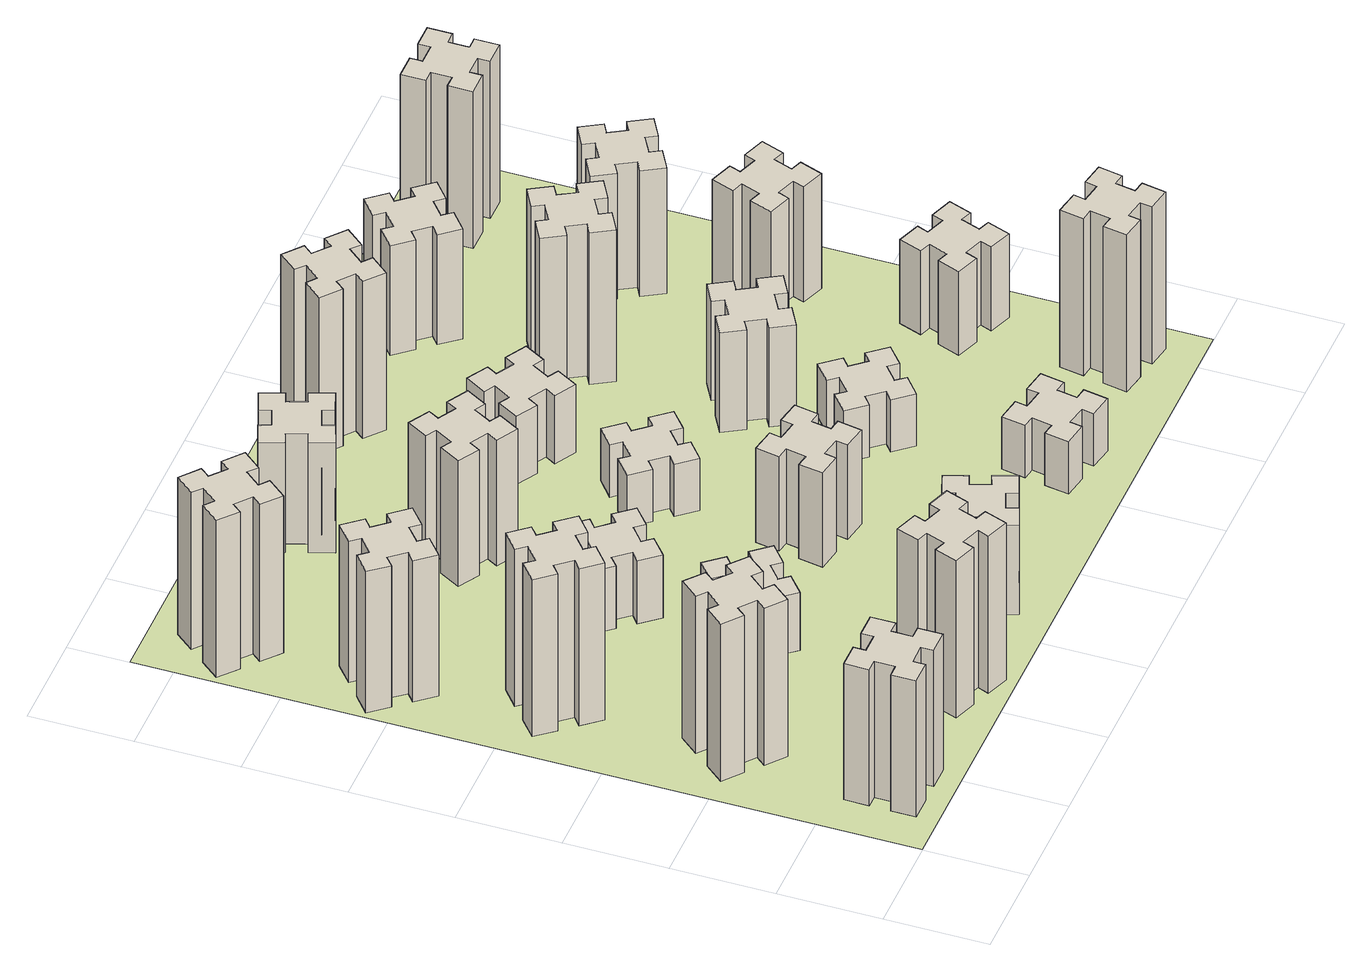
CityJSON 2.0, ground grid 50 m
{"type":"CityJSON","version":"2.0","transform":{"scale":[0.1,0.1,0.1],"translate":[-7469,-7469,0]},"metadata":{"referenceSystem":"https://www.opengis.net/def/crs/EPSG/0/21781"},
"CityObjects":{
"building1":{"type":"Building","attributes":{"class":"1000","function":"1000","usage":"1000","yearOfConstruction":2016,"roofType":"1000","measuredHeight":78,"storeysAboveGround":30,"storeysBelowGround":0},"geometry":[{"type":"Solid","lod":"1","boundaries":[[[[0,1,2,3,4,5,6,7,8,9,10,11,12,13,14,15,16,17,18,19]],[[17,16,20,21]],[[16,15,22,20]],[[15,14,23,22]],[[14,13,24,23]],[[13,12,25,24]],[[12,11,26,25]],[[11,10,27,26]],[[10,9,28,27]],[[9,8,29,28]],[[8,7,30,29]],[[7,6,31,30]],[[6,5,32,31]],[[5,4,33,32]],[[4,3,34,33]],[[3,2,35,34]],[[2,1,36,35]],[[1,0,37,36]],[[0,19,38,37]],[[19,18,39,38]],[[18,17,21,39]],[[24,25,26,27,28,29,30,31,32,33,34,35,36,37,38,39,21,20,22,23]]]]}]},
"building2":{"type":"Building","attributes":{"class":"1000","function":"1000","usage":"1000","yearOfConstruction":2016,"roofType":"1000","measuredHeight":90,"storeysAboveGround":30,"storeysBelowGround":0},"geometry":[{"type":"Solid","lod":"1","boundaries":[[[[40,41,42,43,44,45,46,47,48,49,50,51,52,53,54,55,56,57,58,59]],[[57,56,60,61]],[[56,55,62,60]],[[55,54,63,62]],[[54,53,64,63]],[[53,52,65,64]],[[52,51,66,65]],[[51,50,67,66]],[[50,49,68,67]],[[49,48,69,68]],[[48,47,70,69]],[[47,46,71,70]],[[46,45,72,71]],[[45,44,73,72]],[[44,43,74,73]],[[43,42,75,74]],[[42,41,76,75]],[[41,40,77,76]],[[40,59,78,77]],[[59,58,79,78]],[[58,57,61,79]],[[64,65,66,67,68,69,70,71,72,73,74,75,76,77,78,79,61,60,62,63]]]]}]},
"building3":{"type":"Building","attributes":{"class":"1000","function":"1000","usage":"1000","yearOfConstruction":2016,"roofType":"1000","measuredHeight":90,"storeysAboveGround":30,"storeysBelowGround":0},"geometry":[{"type":"Solid","lod":"1","boundaries":[[[[80,81,82,83,84,85,86,87,88,89,90,91,92,93,94,95,96,97,98,99]],[[97,96,100,101]],[[96,95,102,100]],[[95,94,103,102]],[[94,93,104,103]],[[93,92,105,104]],[[92,91,106,105]],[[91,90,107,106]],[[90,89,108,107]],[[89,88,109,108]],[[88,87,110,109]],[[87,86,111,110]],[[86,85,112,111]],[[85,84,113,112]],[[84,83,114,113]],[[83,82,115,114]],[[82,81,116,115]],[[81,80,117,116]],[[80,99,118,117]],[[99,98,119,118]],[[98,97,101,119]],[[104,105,106,107,108,109,110,111,112,113,114,115,116,117,118,119,101,100,102,103]]]]}]},
"building4":{"type":"Building","attributes":{"class":"1000","function":"1000","usage":"1000","yearOfConstruction":2016,"roofType":"1000","measuredHeight":81,"storeysAboveGround":30,"storeysBelowGround":0},"geometry":[{"type":"Solid","lod":"1","boundaries":[[[[120,121,122,123,124,125,126,127,128,129,130,131,132,133,134,135,136,137,138,139]],[[137,136,140,141]],[[136,135,142,140]],[[135,134,143,142]],[[134,133,144,143]],[[133,132,145,144]],[[132,131,146,145]],[[131,130,147,146]],[[130,129,148,147]],[[129,128,149,148]],[[128,127,150,149]],[[127,126,151,150]],[[126,125,152,151]],[[125,124,153,152]],[[124,123,154,153]],[[123,122,155,154]],[[122,121,156,155]],[[121,120,157,156]],[[120,139,158,157]],[[139,138,159,158]],[[138,137,141,159]],[[144,145,146,147,148,149,150,151,152,153,154,155,156,157,158,159,141,140,142,143]]]]}]},
"building5":{"type":"Building","attributes":{"class":"1000","function":"1000","usage":"1000","yearOfConstruction":2016,"roofType":"1000","measuredHeight":90,"storeysAboveGround":30,"storeysBelowGround":0},"geometry":[{"type":"Solid","lod":"1","boundaries":[[[[160,161,162,163,164,165,166,167,168,169,170,171,172,173,174,175,176,177,178,179]],[[177,176,180,181]],[[176,175,182,180]],[[175,174,183,182]],[[174,173,184,183]],[[173,172,185,184]],[[172,171,186,185]],[[171,170,187,186]],[[170,169,188,187]],[[169,168,189,188]],[[168,167,190,189]],[[167,166,191,190]],[[166,165,192,191]],[[165,164,193,192]],[[164,163,194,193]],[[163,162,195,194]],[[162,161,196,195]],[[161,160,197,196]],[[160,179,198,197]],[[179,178,199,198]],[[178,177,181,199]],[[184,185,186,187,188,189,190,191,192,193,194,195,196,197,198,199,181,180,182,183]]]]}]},
"building6":{"type":"Building","attributes":{"class":"1000","function":"1000","usage":"1000","yearOfConstruction":2016,"roofType":"1000","measuredHeight":90,"storeysAboveGround":30,"storeysBelowGround":0},"geometry":[{"type":"Solid","lod":"1","boundaries":[[[[200,201,202,203,204,205,206,207,208,209,210,211,212,213,214,215,216,217,218,219]],[[217,216,220,221]],[[216,215,222,220]],[[215,214,223,222]],[[214,213,224,223]],[[213,212,225,224]],[[212,211,226,225]],[[211,210,227,226]],[[210,209,228,227]],[[209,208,229,228]],[[208,207,230,229]],[[207,206,231,230]],[[206,205,232,231]],[[205,204,233,232]],[[204,203,234,233]],[[203,202,235,234]],[[202,201,236,235]],[[201,200,237,236]],[[200,219,238,237]],[[219,218,239,238]],[[218,217,221,239]],[[224,225,226,227,228,229,230,231,232,233,234,235,236,237,238,239,221,220,222,223]]]]}]},
"building7":{"type":"Building","attributes":{"class":"1000","function":"1000","usage":"1000","yearOfConstruction":2016,"roofType":"1000","measuredHeight":33,"storeysAboveGround":30,"storeysBelowGround":0},"geometry":[{"type":"Solid","lod":"1","boundaries":[[[[240,241,242,243,244,245,246,247,248,249,250,251,252,253,254,255,256,257,258,259]],[[257,256,260,261]],[[256,255,262,260]],[[255,254,263,262]],[[254,253,264,263]],[[253,252,265,264]],[[252,251,266,265]],[[251,250,267,266]],[[250,249,268,267]],[[249,248,269,268]],[[248,247,270,269]],[[247,246,271,270]],[[246,245,272,271]],[[245,244,273,272]],[[244,243,274,273]],[[243,242,275,274]],[[242,241,276,275]],[[241,240,277,276]],[[240,259,278,277]],[[259,258,279,278]],[[258,257,261,279]],[[264,265,266,267,268,269,270,271,272,273,274,275,276,277,278,279,261,260,262,263]]]]}]},
"building8":{"type":"Building","attributes":{"class":"1000","function":"1000","usage":"1000","yearOfConstruction":2016,"roofType":"1000","measuredHeight":36,"storeysAboveGround":30,"storeysBelowGround":0},"geometry":[{"type":"Solid","lod":"1","boundaries":[[[[280,281,282,283,284,285,286,287,288,289,290,291,292,293,294,295,296,297,298,299]],[[297,296,300,301]],[[296,295,302,300]],[[295,294,303,302]],[[294,293,304,303]],[[293,292,305,304]],[[292,291,306,305]],[[291,290,307,306]],[[290,289,308,307]],[[289,288,309,308]],[[288,287,310,309]],[[287,286,311,310]],[[286,285,312,311]],[[285,284,313,312]],[[284,283,314,313]],[[283,282,315,314]],[[282,281,316,315]],[[281,280,317,316]],[[280,299,318,317]],[[299,298,319,318]],[[298,297,301,319]],[[304,305,306,307,308,309,310,311,312,313,314,315,316,317,318,319,301,300,302,303]]]]}]},
"building9":{"type":"Building","attributes":{"class":"1000","function":"1000","usage":"1000","yearOfConstruction":2016,"roofType":"1000","measuredHeight":51,"storeysAboveGround":30,"storeysBelowGround":0},"geometry":[{"type":"Solid","lod":"1","boundaries":[[[[320,321,322,323,324,325,326,327,328,329,330,331,332,333,334,335,336,337,338,339]],[[337,336,340,341]],[[336,335,342,340]],[[335,334,343,342]],[[334,333,344,343]],[[333,332,345,344]],[[332,331,346,345]],[[331,330,347,346]],[[330,329,348,347]],[[329,328,349,348]],[[328,327,350,349]],[[327,326,351,350]],[[326,325,352,351]],[[325,324,353,352]],[[324,323,354,353]],[[323,322,355,354]],[[322,321,356,355]],[[321,320,357,356]],[[320,339,358,357]],[[339,338,359,358]],[[338,337,341,359]],[[344,345,346,347,348,349,350,351,352,353,354,355,356,357,358,359,341,340,342,343]]]]}]},
"building10":{"type":"Building","attributes":{"class":"1000","function":"1000","usage":"1000","yearOfConstruction":2016,"roofType":"1000","measuredHeight":72,"storeysAboveGround":30,"storeysBelowGround":0},"geometry":[{"type":"Solid","lod":"1","boundaries":[[[[360,361,362,363,364,365,366,367,368,369,370,371,372,373,374,375,376,377,378,379]],[[377,376,380,381]],[[376,375,382,380]],[[375,374,383,382]],[[374,373,384,383]],[[373,372,385,384]],[[372,371,386,385]],[[371,370,387,386]],[[370,369,388,387]],[[369,368,389,388]],[[368,367,390,389]],[[367,366,391,390]],[[366,365,392,391]],[[365,364,393,392]],[[364,363,394,393]],[[363,362,395,394]],[[362,361,396,395]],[[361,360,397,396]],[[360,379,398,397]],[[379,378,399,398]],[[378,377,381,399]],[[384,385,386,387,388,389,390,391,392,393,394,395,396,397,398,399,381,380,382,383]]]]}]},
"building11":{"type":"Building","attributes":{"class":"1000","function":"1000","usage":"1000","yearOfConstruction":2016,"roofType":"1000","measuredHeight":63,"storeysAboveGround":30,"storeysBelowGround":0},"geometry":[{"type":"Solid","lod":"1","boundaries":[[[[400,401,402,403,404,405,406,407,408,409,410,411,412,413,414,415,416,417,418,419]],[[417,416,420,421]],[[416,415,422,420]],[[415,414,423,422]],[[414,413,424,423]],[[413,412,425,424]],[[412,411,426,425]],[[411,410,427,426]],[[410,409,428,427]],[[409,408,429,428]],[[408,407,430,429]],[[407,406,431,430]],[[406,405,432,431]],[[405,404,433,432]],[[404,403,434,433]],[[403,402,435,434]],[[402,401,436,435]],[[401,400,437,436]],[[400,419,438,437]],[[419,418,439,438]],[[418,417,421,439]],[[424,425,426,427,428,429,430,431,432,433,434,435,436,437,438,439,421,420,422,423]]]]}]},
"building12":{"type":"Building","attributes":{"class":"1000","function":"1000","usage":"1000","yearOfConstruction":2016,"roofType":"1000","measuredHeight":54,"storeysAboveGround":30,"storeysBelowGround":0},"geometry":[{"type":"Solid","lod":"1","boundaries":[[[[440,441,442,443,444,445,446,447,448,449,450,451,452,453,454,455,456,457,458,459]],[[457,456,460,461]],[[456,455,462,460]],[[455,454,463,462]],[[454,453,464,463]],[[453,452,465,464]],[[452,451,466,465]],[[451,450,467,466]],[[450,449,468,467]],[[449,448,469,468]],[[448,447,470,469]],[[447,446,471,470]],[[446,445,472,471]],[[445,444,473,472]],[[444,443,474,473]],[[443,442,475,474]],[[442,441,476,475]],[[441,440,477,476]],[[440,459,478,477]],[[459,458,479,478]],[[458,457,461,479]],[[464,465,466,467,468,469,470,471,472,473,474,475,476,477,478,479,461,460,462,463]]]]}]},
"building13":{"type":"Building","attributes":{"class":"1000","function":"1000","usage":"1000","yearOfConstruction":2016,"roofType":"1000","measuredHeight":30,"storeysAboveGround":30,"storeysBelowGround":0},"geometry":[{"type":"Solid","lod":"1","boundaries":[[[[480,481,482,483,484,485,486,487,488,489,490,491,492,493,494,495,496,497,498,499]],[[497,496,500,501]],[[496,495,502,500]],[[495,494,503,502]],[[494,493,504,503]],[[493,492,505,504]],[[492,491,506,505]],[[491,490,507,506]],[[490,489,508,507]],[[489,488,509,508]],[[488,487,510,509]],[[487,486,511,510]],[[486,485,512,511]],[[485,484,513,512]],[[484,483,514,513]],[[483,482,515,514]],[[482,481,516,515]],[[481,480,517,516]],[[480,499,518,517]],[[499,498,519,518]],[[498,497,501,519]],[[504,505,506,507,508,509,510,511,512,513,514,515,516,517,518,519,501,500,502,503]]]]}]},
"building14":{"type":"Building","attributes":{"class":"1000","function":"1000","usage":"1000","yearOfConstruction":2016,"roofType":"1000","measuredHeight":39,"storeysAboveGround":30,"storeysBelowGround":0},"geometry":[{"type":"Solid","lod":"1","boundaries":[[[[520,521,522,523,524,525,526,527,528,529,530,531,532,533,534,535,536,537,538,539]],[[537,536,540,541]],[[536,535,542,540]],[[535,534,543,542]],[[534,533,544,543]],[[533,532,545,544]],[[532,531,546,545]],[[531,530,547,546]],[[530,529,548,547]],[[529,528,549,548]],[[528,527,550,549]],[[527,526,551,550]],[[526,525,552,551]],[[525,524,553,552]],[[524,523,554,553]],[[523,522,555,554]],[[522,521,556,555]],[[521,520,557,556]],[[520,539,558,557]],[[539,538,559,558]],[[538,537,541,559]],[[544,545,546,547,548,549,550,551,552,553,554,555,556,557,558,559,541,540,542,543]]]]}]},
"building15":{"type":"Building","attributes":{"class":"1000","function":"1000","usage":"1000","yearOfConstruction":2016,"roofType":"1000","measuredHeight":30,"storeysAboveGround":30,"storeysBelowGround":0},"geometry":[{"type":"Solid","lod":"1","boundaries":[[[[560,561,562,563,564,565,566,567,568,569,570,571,572,573,574,575,576,577,578,579]],[[577,576,580,581]],[[576,575,582,580]],[[575,574,583,582]],[[574,573,584,583]],[[573,572,585,584]],[[572,571,586,585]],[[571,570,587,586]],[[570,569,588,587]],[[569,568,589,588]],[[568,567,590,589]],[[567,566,591,590]],[[566,565,592,591]],[[565,564,593,592]],[[564,563,594,593]],[[563,562,595,594]],[[562,561,596,595]],[[561,560,597,596]],[[560,579,598,597]],[[579,578,599,598]],[[578,577,581,599]],[[584,585,586,587,588,589,590,591,592,593,594,595,596,597,598,599,581,580,582,583]]]]}]},
"building16":{"type":"Building","attributes":{"class":"1000","function":"1000","usage":"1000","yearOfConstruction":2016,"roofType":"1000","measuredHeight":90,"storeysAboveGround":30,"storeysBelowGround":0},"geometry":[{"type":"Solid","lod":"1","boundaries":[[[[600,601,602,603,604,605,606,607,608,609,610,611,612,613,614,615,616,617,618,619]],[[617,616,620,621]],[[616,615,622,620]],[[615,614,623,622]],[[614,613,624,623]],[[613,612,625,624]],[[612,611,626,625]],[[611,610,627,626]],[[610,609,628,627]],[[609,608,629,628]],[[608,607,630,629]],[[607,606,631,630]],[[606,605,632,631]],[[605,604,633,632]],[[604,603,634,633]],[[603,602,635,634]],[[602,601,636,635]],[[601,600,637,636]],[[600,619,638,637]],[[619,618,639,638]],[[618,617,621,639]],[[624,625,626,627,628,629,630,631,632,633,634,635,636,637,638,639,621,620,622,623]]]]}]},
"building17":{"type":"Building","attributes":{"class":"1000","function":"1000","usage":"1000","yearOfConstruction":2016,"roofType":"1000","measuredHeight":30,"storeysAboveGround":30,"storeysBelowGround":0},"geometry":[{"type":"Solid","lod":"1","boundaries":[[[[640,641,642,643,644,645,646,647,648,649,650,651,652,653,654,655,656,657,658,659]],[[657,656,660,661]],[[656,655,662,660]],[[655,654,663,662]],[[654,653,664,663]],[[653,652,665,664]],[[652,651,666,665]],[[651,650,667,666]],[[650,649,668,667]],[[649,648,669,668]],[[648,647,670,669]],[[647,646,671,670]],[[646,645,672,671]],[[645,644,673,672]],[[644,643,674,673]],[[643,642,675,674]],[[642,641,676,675]],[[641,640,677,676]],[[640,659,678,677]],[[659,658,679,678]],[[658,657,661,679]],[[664,665,666,667,668,669,670,671,672,673,674,675,676,677,678,679,661,660,662,663]]]]}]},
"building18":{"type":"Building","attributes":{"class":"1000","function":"1000","usage":"1000","yearOfConstruction":2016,"roofType":"1000","measuredHeight":57,"storeysAboveGround":30,"storeysBelowGround":0},"geometry":[{"type":"Solid","lod":"1","boundaries":[[[[680,681,682,683,684,685,686,687,688,689,690,691,692,693,694,695,696,697,698,699]],[[697,696,700,701]],[[696,695,702,700]],[[695,694,703,702]],[[694,693,704,703]],[[693,692,705,704]],[[692,691,706,705]],[[691,690,707,706]],[[690,689,708,707]],[[689,688,709,708]],[[688,687,710,709]],[[687,686,711,710]],[[686,685,712,711]],[[685,684,713,712]],[[684,683,714,713]],[[683,682,715,714]],[[682,681,716,715]],[[681,680,717,716]],[[680,699,718,717]],[[699,698,719,718]],[[698,697,701,719]],[[704,705,706,707,708,709,710,711,712,713,714,715,716,717,718,719,701,700,702,703]]]]}]},
"building19":{"type":"Building","attributes":{"class":"1000","function":"1000","usage":"1000","yearOfConstruction":2016,"roofType":"1000","measuredHeight":87,"storeysAboveGround":30,"storeysBelowGround":0},"geometry":[{"type":"Solid","lod":"1","boundaries":[[[[720,721,722,723,724,725,726,727,728,729,730,731,732,733,734,735,736,737,738,739]],[[737,736,740,741]],[[736,735,742,740]],[[735,734,743,742]],[[734,733,744,743]],[[733,732,745,744]],[[732,731,746,745]],[[731,730,747,746]],[[730,729,748,747]],[[729,728,749,748]],[[728,727,750,749]],[[727,726,751,750]],[[726,725,752,751]],[[725,724,753,752]],[[724,723,754,753]],[[723,722,755,754]],[[722,721,756,755]],[[721,720,757,756]],[[720,739,758,757]],[[739,738,759,758]],[[738,737,741,759]],[[744,745,746,747,748,749,750,751,752,753,754,755,756,757,758,759,741,740,742,743]]]]}]},
"building20":{"type":"Building","attributes":{"class":"1000","function":"1000","usage":"1000","yearOfConstruction":2016,"roofType":"1000","measuredHeight":90,"storeysAboveGround":30,"storeysBelowGround":0},"geometry":[{"type":"Solid","lod":"1","boundaries":[[[[760,761,762,763,764,765,766,767,768,769,770,771,772,773,774,775,776,777,778,779]],[[777,776,780,781]],[[776,775,782,780]],[[775,774,783,782]],[[774,773,784,783]],[[773,772,785,784]],[[772,771,786,785]],[[771,770,787,786]],[[770,769,788,787]],[[769,768,789,788]],[[768,767,790,789]],[[767,766,791,790]],[[766,765,792,791]],[[765,764,793,792]],[[764,763,794,793]],[[763,762,795,794]],[[762,761,796,795]],[[761,760,797,796]],[[760,779,798,797]],[[779,778,799,798]],[[778,777,781,799]],[[784,785,786,787,788,789,790,791,792,793,794,795,796,797,798,799,781,780,782,783]]]]}]},
"building21":{"type":"Building","attributes":{"class":"1000","function":"1000","usage":"1000","yearOfConstruction":2016,"roofType":"1000","measuredHeight":63,"storeysAboveGround":30,"storeysBelowGround":0},"geometry":[{"type":"Solid","lod":"1","boundaries":[[[[800,801,802,803,804,805,806,807,808,809,810,811,812,813,814,815,816,817,818,819]],[[817,816,820,821]],[[816,815,822,820]],[[815,814,823,822]],[[814,813,824,823]],[[813,812,825,824]],[[812,811,826,825]],[[811,810,827,826]],[[810,809,828,827]],[[809,808,829,828]],[[808,807,830,829]],[[807,806,831,830]],[[806,805,832,831]],[[805,804,833,832]],[[804,803,834,833]],[[803,802,835,834]],[[802,801,836,835]],[[801,800,837,836]],[[800,819,838,837]],[[819,818,839,838]],[[818,817,821,839]],[[824,825,826,827,828,829,830,831,832,833,834,835,836,837,838,839,821,820,822,823]]]]}]},
"building22":{"type":"Building","attributes":{"class":"1000","function":"1000","usage":"1000","yearOfConstruction":2016,"roofType":"1000","measuredHeight":48,"storeysAboveGround":30,"storeysBelowGround":0},"geometry":[{"type":"Solid","lod":"1","boundaries":[[[[840,841,842,843,844,845,846,847,848,849,850,851,852,853,854,855,856,857,858,859]],[[857,856,860,861]],[[856,855,862,860]],[[855,854,863,862]],[[854,853,864,863]],[[853,852,865,864]],[[852,851,866,865]],[[851,850,867,866]],[[850,849,868,867]],[[849,848,869,868]],[[848,847,870,869]],[[847,846,871,870]],[[846,845,872,871]],[[845,844,873,872]],[[844,843,874,873]],[[843,842,875,874]],[[842,841,876,875]],[[841,840,877,876]],[[840,859,878,877]],[[859,858,879,878]],[[858,857,861,879]],[[864,865,866,867,868,869,870,871,872,873,874,875,876,877,878,879,861,860,862,863]]]]}]},
"building23":{"type":"Building","attributes":{"class":"1000","function":"1000","usage":"1000","yearOfConstruction":2016,"roofType":"1000","measuredHeight":66,"storeysAboveGround":30,"storeysBelowGround":0},"geometry":[{"type":"Solid","lod":"1","boundaries":[[[[880,881,882,883,884,885,886,887,888,889,890,891,892,893,894,895,896,897,898,899]],[[897,896,900,901]],[[896,895,902,900]],[[895,894,903,902]],[[894,893,904,903]],[[893,892,905,904]],[[892,891,906,905]],[[891,890,907,906]],[[890,889,908,907]],[[889,888,909,908]],[[888,887,910,909]],[[887,886,911,910]],[[886,885,912,911]],[[885,884,913,912]],[[884,883,914,913]],[[883,882,915,914]],[[882,881,916,915]],[[881,880,917,916]],[[880,899,918,917]],[[899,898,919,918]],[[898,897,901,919]],[[904,905,906,907,908,909,910,911,912,913,914,915,916,917,918,919,901,900,902,903]]]]}]},
"building24":{"type":"Building","attributes":{"class":"1000","function":"1000","usage":"1000","yearOfConstruction":2016,"roofType":"1000","measuredHeight":72,"storeysAboveGround":30,"storeysBelowGround":0},"geometry":[{"type":"Solid","lod":"1","boundaries":[[[[920,921,922,923,924,925,926,927,928,929,930,931,932,933,934,935,936,937,938,939]],[[937,936,940,941]],[[936,935,942,940]],[[935,934,943,942]],[[934,933,944,943]],[[933,932,945,944]],[[932,931,946,945]],[[931,930,947,946]],[[930,929,948,947]],[[929,928,949,948]],[[928,927,950,949]],[[927,926,951,950]],[[926,925,952,951]],[[925,924,953,952]],[[924,923,954,953]],[[923,922,955,954]],[[922,921,956,955]],[[921,920,957,956]],[[920,939,958,957]],[[939,938,959,958]],[[938,937,941,959]],[[944,945,946,947,948,949,950,951,952,953,954,955,956,957,958,959,941,940,942,943]]]]}]},
"building25":{"type":"Building","attributes":{"class":"1000","function":"1000","usage":"1000","yearOfConstruction":2016,"roofType":"1000","measuredHeight":90,"storeysAboveGround":30,"storeysBelowGround":0},"geometry":[{"type":"Solid","lod":"1","boundaries":[[[[960,961,962,963,964,965,966,967,968,969,970,971,972,973,974,975,976,977,978,979]],[[977,976,980,981]],[[976,975,982,980]],[[975,974,983,982]],[[974,973,984,983]],[[973,972,985,984]],[[972,971,986,985]],[[971,970,987,986]],[[970,969,988,987]],[[969,968,989,988]],[[968,967,990,989]],[[967,966,991,990]],[[966,965,992,991]],[[965,964,993,992]],[[964,963,994,993]],[[963,962,995,994]],[[962,961,996,995]],[[961,960,997,996]],[[960,979,998,997]],[[979,978,999,998]],[[978,977,981,999]],[[984,985,986,987,988,989,990,991,992,993,994,995,996,997,998,999,981,980,982,983]]]]}]},
"landuse1":{"type":"LandUse","attributes":{"name":"plot1","function":"1010"},"geometry":[{"type":"MultiSurface","lod":"1","boundaries":[[[1000,1001,1002,1003]]]}]}
},
"vertices":[
[265,325,0],[265,225,0],[205,225,0],[205,105,0],[325,105,0],[325,165,0],[425,165,0],[425,105,0],[545,105,0],[545,225,0],[485,225,0],[485,325,0],[545,325,0],[545,445,0],[425,445,0],[425,385,0],[325,385,0],[325,445,0],[205,445,0],[205,325,0],[325,385,780],[325,445,780],[425,385,780],[425,445,780],[545,445,780],[545,325,780],[485,325,780],[485,225,780],[545,225,780],[545,105,780],[425,105,780],[425,165,780],[325,165,780],[325,105,780],[205,105,780],[205,225,780],[265,225,780],[265,325,780],[205,325,780],[205,445,780],
[484,1067,0],[408,1132,0],[446,1178,0],[354,1255,0],[277,1163,0],[323,1124,0],[259,1048,0],[213,1086,0],[136,994,0],[228,917,0],[266,963,0],[343,899,0],[304,853,0],[396,776,0],[473,868,0],[427,906,0],[492,983,0],[538,944,0],[615,1036,0],[523,1113,0],[492,983,900],[538,944,900],[427,906,900],[473,868,900],[396,776,900],[304,853,900],[343,899,900],[266,963,900],[228,917,900],[136,994,900],[213,1086,900],[259,1048,900],[323,1124,900],[277,1163,900],[354,1255,900],[446,1178,900],[408,1132,900],[484,1067,900],[523,1113,900],[615,1036,900],
[492,1888,0],[427,1964,0],[473,2003,0],[396,2095,0],[304,2018,0],[343,1972,0],[266,1907,0],[228,1953,0],[136,1876,0],[213,1784,0],[259,1823,0],[323,1746,0],[277,1708,0],[354,1616,0],[446,1693,0],[408,1739,0],[484,1803,0],[523,1757,0],[615,1834,0],[538,1926,0],[484,1803,900],[523,1757,900],[408,1739,900],[446,1693,900],[354,1616,900],[277,1708,900],[323,1746,900],[259,1823,900],[213,1784,900],[136,1876,900],[228,1953,900],[266,1907,900],[343,1972,900],[304,2018,900],[396,2095,900],[473,2003,900],[427,1964,900],[492,1888,900],[538,1926,900],[615,1834,900],
[243,2712,0],[166,2647,0],[128,2693,0],[36,2616,0],[113,2524,0],[159,2563,0],[223,2486,0],[177,2448,0],[254,2356,0],[346,2433,0],[308,2479,0],[384,2543,0],[423,2497,0],[515,2574,0],[438,2666,0],[392,2628,0],[327,2704,0],[373,2743,0],[296,2835,0],[204,2758,0],[327,2704,810],[373,2743,810],[392,2628,810],[438,2666,810],[515,2574,810],[423,2497,810],[384,2543,810],[308,2479,810],[346,2433,810],[254,2356,810],[177,2448,810],[223,2486,810],[159,2563,810],[113,2524,810],[36,2616,810],[128,2693,810],[166,2647,810],[243,2712,810],[204,2758,810],[296,2835,810],
[1029,360,0],[995,266,0],[939,287,0],[897,174,0],[1010,133,0],[1031,189,0],[1125,155,0],[1104,99,0],[1217,57,0],[1258,170,0],[1202,191,0],[1236,285,0],[1292,264,0],[1333,377,0],[1220,418,0],[1200,362,0],[1106,396,0],[1127,452,0],[1014,493,0],[973,380,0],[1106,396,900],[1127,452,900],[1200,362,900],[1220,418,900],[1333,377,900],[1292,264,900],[1236,285,900],[1202,191,900],[1258,170,900],[1217,57,900],[1104,99,900],[1125,155,900],[1031,189,900],[1010,133,900],[897,174,900],[939,287,900],[995,266,900],[1029,360,900],[973,380,900],[1014,493,900],
[384,3387,0],[308,3452,0],[346,3498,0],[254,3575,0],[177,3483,0],[223,3444,0],[159,3368,0],[113,3406,0],[36,3314,0],[128,3237,0],[166,3283,0],[243,3219,0],[204,3173,0],[296,3096,0],[373,3188,0],[327,3226,0],[392,3303,0],[438,3264,0],[515,3356,0],[423,3433,0],[392,3303,900],[438,3264,900],[327,3226,900],[373,3188,900],[296,3096,900],[204,3173,900],[243,3219,900],[166,3283,900],[128,3237,900],[36,3314,900],[113,3406,900],[159,3368,900],[223,3444,900],[177,3483,900],[254,3575,900],[346,3498,900],[308,3452,900],[384,3387,900],[423,3433,900],[515,3356,900],
[1083,1332,0],[1006,1267,0],[968,1313,0],[876,1236,0],[953,1144,0],[999,1183,0],[1063,1106,0],[1017,1068,0],[1094,976,0],[1186,1053,0],[1148,1099,0],[1224,1163,0],[1263,1117,0],[1355,1194,0],[1278,1286,0],[1232,1248,0],[1167,1324,0],[1213,1363,0],[1136,1455,0],[1044,1378,0],[1167,1324,330],[1213,1363,330],[1232,1248,330],[1278,1286,330],[1355,1194,330],[1263,1117,330],[1224,1163,330],[1148,1099,330],[1186,1053,330],[1094,976,330],[1017,1068,330],[1063,1106,330],[999,1183,330],[953,1144,330],[876,1236,330],[968,1313,330],[1006,1267,330],[1083,1332,330],[1044,1378,330],[1136,1455,330],
[1083,1972,0],[1006,1907,0],[968,1953,0],[876,1876,0],[953,1784,0],[999,1823,0],[1063,1746,0],[1017,1708,0],[1094,1616,0],[1186,1693,0],[1148,1739,0],[1224,1803,0],[1263,1757,0],[1355,1834,0],[1278,1926,0],[1232,1888,0],[1167,1964,0],[1213,2003,0],[1136,2095,0],[1044,2018,0],[1167,1964,360],[1213,2003,360],[1232,1888,360],[1278,1926,360],[1355,1834,360],[1263,1757,360],[1224,1803,360],[1148,1739,360],[1186,1693,360],[1094,1616,360],[1017,1708,360],[1063,1746,360],[999,1823,360],[953,1784,360],[876,1876,360],[968,1953,360],[1006,1907,360],[1083,1972,360],[1044,2018,360],[1136,2095,360],
[1765,496,0],[1671,462,0],[1650,518,0],[1537,477,0],[1579,364,0],[1635,385,0],[1669,291,0],[1613,270,0],[1654,157,0],[1767,199,0],[1746,255,0],[1840,289,0],[1860,233,0],[1973,274,0],[1932,387,0],[1876,366,0],[1842,460,0],[1898,480,0],[1857,593,0],[1744,552,0],[1842,460,510],[1898,480,510],[1876,366,510],[1932,387,510],[1973,274,510],[1860,233,510],[1840,289,510],[1746,255,510],[1767,199,510],[1654,157,510],[1613,270,510],[1669,291,510],[1635,385,510],[1579,364,510],[1537,477,510],[1650,518,510],[1671,462,510],[1765,496,510],[1744,552,510],[1857,593,510],
[1314,2666,0],[1227,2716,0],[1257,2768,0],[1153,2828,0],[1093,2724,0],[1145,2694,0],[1095,2607,0],[1043,2637,0],[983,2533,0],[1087,2473,0],[1117,2525,0],[1204,2475,0],[1174,2423,0],[1278,2363,0],[1338,2467,0],[1286,2497,0],[1336,2584,0],[1388,2554,0],[1448,2658,0],[1344,2718,0],[1336,2584,720],[1388,2554,720],[1286,2497,720],[1338,2467,720],[1278,2363,720],[1174,2423,720],[1204,2475,720],[1117,2525,720],[1087,2473,720],[983,2533,720],[1043,2637,720],[1095,2607,720],[1145,2694,720],[1093,2724,720],[1153,2828,720],[1257,2768,720],[1227,2716,720],[1314,2666,720],[1344,2718,720],[1448,2658,720],
[1125,3456,0],[1031,3422,0],[1010,3478,0],[897,3437,0],[939,3324,0],[995,3345,0],[1029,3251,0],[973,3230,0],[1014,3117,0],[1127,3159,0],[1106,3215,0],[1200,3249,0],[1220,3193,0],[1333,3234,0],[1292,3347,0],[1236,3326,0],[1202,3420,0],[1258,3440,0],[1217,3553,0],[1104,3512,0],[1202,3420,630],[1258,3440,630],[1236,3326,630],[1292,3347,630],[1333,3234,630],[1220,3193,630],[1200,3249,630],[1106,3215,630],[1127,3159,630],[1014,3117,630],[973,3230,630],[1029,3251,630],[995,3345,630],[939,3324,630],[897,3437,630],[1010,3478,630],[1031,3422,630],[1125,3456,630],[1104,3512,630],[1217,3553,630],
[1955,1147,0],[1972,1245,0],[2031,1235,0],[2052,1353,0],[1934,1374,0],[1924,1315,0],[1825,1332,0],[1836,1391,0],[1717,1412,0],[1697,1294,0],[1756,1284,0],[1738,1185,0],[1679,1196,0],[1658,1077,0],[1777,1057,0],[1787,1116,0],[1885,1098,0],[1875,1039,0],[1993,1018,0],[2014,1137,0],[1885,1098,540],[1875,1039,540],[1787,1116,540],[1777,1057,540],[1658,1077,540],[1679,1196,540],[1738,1185,540],[1756,1284,540],[1697,1294,540],[1717,1412,540],[1836,1391,540],[1825,1332,540],[1924,1315,540],[1934,1374,540],[2052,1353,540],[2031,1235,540],[1972,1245,540],[1955,1147,540],[2014,1137,540],[1993,1018,540],
[1972,1988,0],[1907,2064,0],[1953,2103,0],[1876,2195,0],[1784,2118,0],[1823,2072,0],[1746,2007,0],[1708,2053,0],[1616,1976,0],[1693,1884,0],[1739,1923,0],[1803,1846,0],[1757,1808,0],[1834,1716,0],[1926,1793,0],[1888,1839,0],[1964,1903,0],[2003,1857,0],[2095,1934,0],[2018,2026,0],[1964,1903,300],[2003,1857,300],[1888,1839,300],[1926,1793,300],[1834,1716,300],[1757,1808,300],[1803,1846,300],[1739,1923,300],[1693,1884,300],[1616,1976,300],[1708,2053,300],[1746,2007,300],[1823,2072,300],[1784,2118,300],[1876,2195,300],[1953,2103,300],[1907,2064,300],[1972,1988,300],[2018,2026,300],[2095,1934,300],
[2026,2497,0],[2076,2584,0],[2128,2554,0],[2188,2658,0],[2084,2718,0],[2054,2666,0],[1967,2716,0],[1997,2768,0],[1893,2828,0],[1833,2724,0],[1885,2694,0],[1835,2607,0],[1783,2637,0],[1723,2533,0],[1827,2473,0],[1857,2525,0],[1944,2475,0],[1914,2423,0],[2018,2363,0],[2078,2467,0],[1944,2475,390],[1914,2423,390],[1857,2525,390],[1827,2473,390],[1723,2533,390],[1783,2637,390],[1835,2607,390],[1885,2694,390],[1833,2724,390],[1893,2828,390],[1997,2768,390],[1967,2716,390],[2054,2666,390],[2084,2718,390],[2188,2658,390],[2128,2554,390],[2076,2584,390],[2026,2497,390],[2078,2467,390],[2018,2363,390],
[2596,444,0],[2578,345,0],[2519,356,0],[2498,237,0],[2617,217,0],[2627,276,0],[2725,258,0],[2715,199,0],[2833,178,0],[2854,297,0],[2795,307,0],[2812,405,0],[2871,395,0],[2892,513,0],[2774,534,0],[2764,475,0],[2665,492,0],[2676,551,0],[2557,572,0],[2537,454,0],[2665,492,300],[2676,551,300],[2764,475,300],[2774,534,300],[2892,513,300],[2871,395,300],[2812,405,300],[2795,307,300],[2854,297,300],[2833,178,300],[2715,199,300],[2725,258,300],[2627,276,300],[2617,217,300],[2498,237,300],[2519,356,300],[2578,345,300],[2596,444,300],[2537,454,300],[2557,572,300],
[1746,3383,0],[1823,3319,0],[1784,3273,0],[1876,3196,0],[1953,3288,0],[1907,3326,0],[1972,3403,0],[2018,3364,0],[2095,3456,0],[2003,3533,0],[1964,3487,0],[1888,3552,0],[1926,3598,0],[1834,3675,0],[1757,3583,0],[1803,3544,0],[1739,3468,0],[1693,3506,0],[1616,3414,0],[1708,3337,0],[1739,3468,900],[1693,3506,900],[1803,3544,900],[1757,3583,900],[1834,3675,900],[1926,3598,900],[1888,3552,900],[1964,3487,900],[2003,3533,900],[2095,3456,900],[2018,3364,900],[1972,3403,900],[1907,3326,900],[1953,3288,900],[1876,3196,900],[1784,3273,900],[1823,3319,900],[1746,3383,900],[1708,3337,900],[1616,3414,900],
[2628,1099,0],[2704,1163,0],[2743,1117,0],[2835,1194,0],[2758,1286,0],[2712,1248,0],[2647,1324,0],[2693,1363,0],[2616,1455,0],[2524,1378,0],[2563,1332,0],[2486,1267,0],[2448,1313,0],[2356,1236,0],[2433,1144,0],[2479,1183,0],[2543,1106,0],[2497,1068,0],[2574,976,0],[2666,1053,0],[2543,1106,300],[2497,1068,300],[2479,1183,300],[2433,1144,300],[2356,1236,300],[2448,1313,300],[2486,1267,300],[2563,1332,300],[2524,1378,300],[2616,1455,300],[2693,1363,300],[2647,1324,300],[2712,1248,300],[2758,1286,300],[2835,1194,300],[2743,1117,300],[2704,1163,300],[2628,1099,300],[2666,1053,300],[2574,976,300],
[2584,1876,0],[2497,1826,0],[2467,1878,0],[2363,1818,0],[2423,1714,0],[2475,1744,0],[2525,1657,0],[2473,1627,0],[2533,1523,0],[2637,1583,0],[2607,1635,0],[2694,1685,0],[2724,1633,0],[2828,1693,0],[2768,1797,0],[2716,1767,0],[2666,1854,0],[2718,1884,0],[2658,1988,0],[2554,1928,0],[2666,1854,570],[2718,1884,570],[2716,1767,570],[2768,1797,570],[2828,1693,570],[2724,1633,570],[2694,1685,570],[2607,1635,570],[2637,1583,570],[2533,1523,570],[2473,1627,570],[2525,1657,570],[2475,1744,570],[2423,1714,570],[2363,1818,570],[2467,1878,570],[2497,1826,570],[2584,1876,570],[2554,1928,570],[2658,1988,570],
[2607,2475,0],[2694,2525,0],[2724,2473,0],[2828,2533,0],[2768,2637,0],[2716,2607,0],[2666,2694,0],[2718,2724,0],[2658,2828,0],[2554,2768,0],[2584,2716,0],[2497,2666,0],[2467,2718,0],[2363,2658,0],[2423,2554,0],[2475,2584,0],[2525,2497,0],[2473,2467,0],[2533,2363,0],[2637,2423,0],[2525,2497,870],[2473,2467,870],[2475,2584,870],[2423,2554,870],[2363,2658,870],[2467,2718,870],[2497,2666,870],[2584,2716,870],[2554,2768,870],[2658,2828,870],[2718,2724,870],[2666,2694,870],[2716,2607,870],[2768,2637,870],[2828,2533,870],[2724,2473,870],[2694,2525,870],[2607,2475,870],[2637,2423,870],[2533,2363,870],
[3504,475,0],[3405,492,0],[3416,551,0],[3297,572,0],[3277,454,0],[3336,444,0],[3318,345,0],[3259,356,0],[3238,237,0],[3357,217,0],[3367,276,0],[3465,258,0],[3455,199,0],[3573,178,0],[3594,297,0],[3535,307,0],[3552,405,0],[3611,395,0],[3632,513,0],[3514,534,0],[3552,405,900],[3611,395,900],[3535,307,900],[3594,297,900],[3573,178,900],[3455,199,900],[3465,258,900],[3367,276,900],[3357,217,900],[3238,237,900],[3259,356,900],[3318,345,900],[3336,444,900],[3277,454,900],[3297,572,900],[3416,551,900],[3405,492,900],[3504,475,900],[3514,534,900],[3632,513,900],
[2712,3368,0],[2647,3444,0],[2693,3483,0],[2616,3575,0],[2524,3498,0],[2563,3452,0],[2486,3387,0],[2448,3433,0],[2356,3356,0],[2433,3264,0],[2479,3303,0],[2543,3226,0],[2497,3188,0],[2574,3096,0],[2666,3173,0],[2628,3219,0],[2704,3283,0],[2743,3237,0],[2835,3314,0],[2758,3406,0],[2704,3283,630],[2743,3237,630],[2628,3219,630],[2666,3173,630],[2574,3096,630],[2497,3188,630],[2543,3226,630],[2479,3303,630],[2433,3264,630],[2356,3356,630],[2448,3433,630],[2486,3387,630],[2563,3452,630],[2524,3498,630],[2616,3575,630],[2693,3483,630],[2647,3444,630],[2712,3368,630],[2758,3406,630],[2835,3314,630],
[3351,1029,0],[3445,995,0],[3424,939,0],[3537,897,0],[3578,1010,0],[3522,1031,0],[3556,1125,0],[3612,1104,0],[3653,1217,0],[3540,1258,0],[3520,1202,0],[3426,1236,0],[3447,1292,0],[3334,1333,0],[3293,1220,0],[3349,1200,0],[3315,1106,0],[3259,1127,0],[3217,1014,0],[3330,973,0],[3315,1106,480],[3259,1127,480],[3349,1200,480],[3293,1220,480],[3334,1333,480],[3447,1292,480],[3426,1236,480],[3520,1202,480],[3540,1258,480],[3653,1217,480],[3612,1104,480],[3556,1125,480],[3522,1031,480],[3578,1010,480],[3537,897,480],[3424,939,480],[3445,995,480],[3351,1029,480],[3330,973,480],[3217,1014,480],
[3420,2042,0],[3326,2076,0],[3347,2132,0],[3234,2173,0],[3193,2060,0],[3249,2040,0],[3215,1946,0],[3159,1967,0],[3117,1854,0],[3230,1813,0],[3251,1869,0],[3345,1835,0],[3324,1779,0],[3437,1737,0],[3478,1850,0],[3422,1871,0],[3456,1965,0],[3512,1944,0],[3553,2057,0],[3440,2098,0],[3456,1965,660],[3512,1944,660],[3422,1871,660],[3478,1850,660],[3437,1737,660],[3324,1779,660],[3345,1835,660],[3251,1869,660],[3230,1813,660],[3117,1854,660],[3159,1967,660],[3215,1946,660],[3249,2040,660],[3193,2060,660],[3234,2173,660],[3347,2132,660],[3326,2076,660],[3420,2042,660],[3440,2098,660],[3553,2057,660],
[3247,2475,0],[3334,2525,0],[3364,2473,0],[3468,2533,0],[3408,2637,0],[3356,2607,0],[3306,2694,0],[3358,2724,0],[3298,2828,0],[3194,2768,0],[3224,2716,0],[3137,2666,0],[3107,2718,0],[3003,2658,0],[3063,2554,0],[3115,2584,0],[3165,2497,0],[3113,2467,0],[3173,2363,0],[3277,2423,0],[3165,2497,720],[3113,2467,720],[3115,2584,720],[3063,2554,720],[3003,2658,720],[3107,2718,720],[3137,2666,720],[3224,2716,720],[3194,2768,720],[3298,2828,720],[3358,2724,720],[3306,2694,720],[3356,2607,720],[3408,2637,720],[3468,2533,720],[3364,2473,720],[3334,2525,720],[3247,2475,720],[3277,2423,720],[3173,2363,720],
[3285,3325,0],[3385,3325,0],[3385,3265,0],[3505,3265,0],[3505,3385,0],[3445,3385,0],[3445,3485,0],[3505,3485,0],[3505,3605,0],[3385,3605,0],[3385,3545,0],[3285,3545,0],[3285,3605,0],[3165,3605,0],[3165,3485,0],[3225,3485,0],[3225,3385,0],[3165,3385,0],[3165,3265,0],[3285,3265,0],[3225,3385,900],[3165,3385,900],[3225,3485,900],[3165,3485,900],[3165,3605,900],[3285,3605,900],[3285,3545,900],[3385,3545,900],[3385,3605,900],[3505,3605,900],[3505,3485,900],[3445,3485,900],[3445,3385,900],[3505,3385,900],[3505,3265,900],[3385,3265,900],[3385,3325,900],[3285,3325,900],[3285,3265,900],[3165,3265,900],
[5,3705,0],[3705,3705,0],[3705,5,0],[5,5,0]
]}
